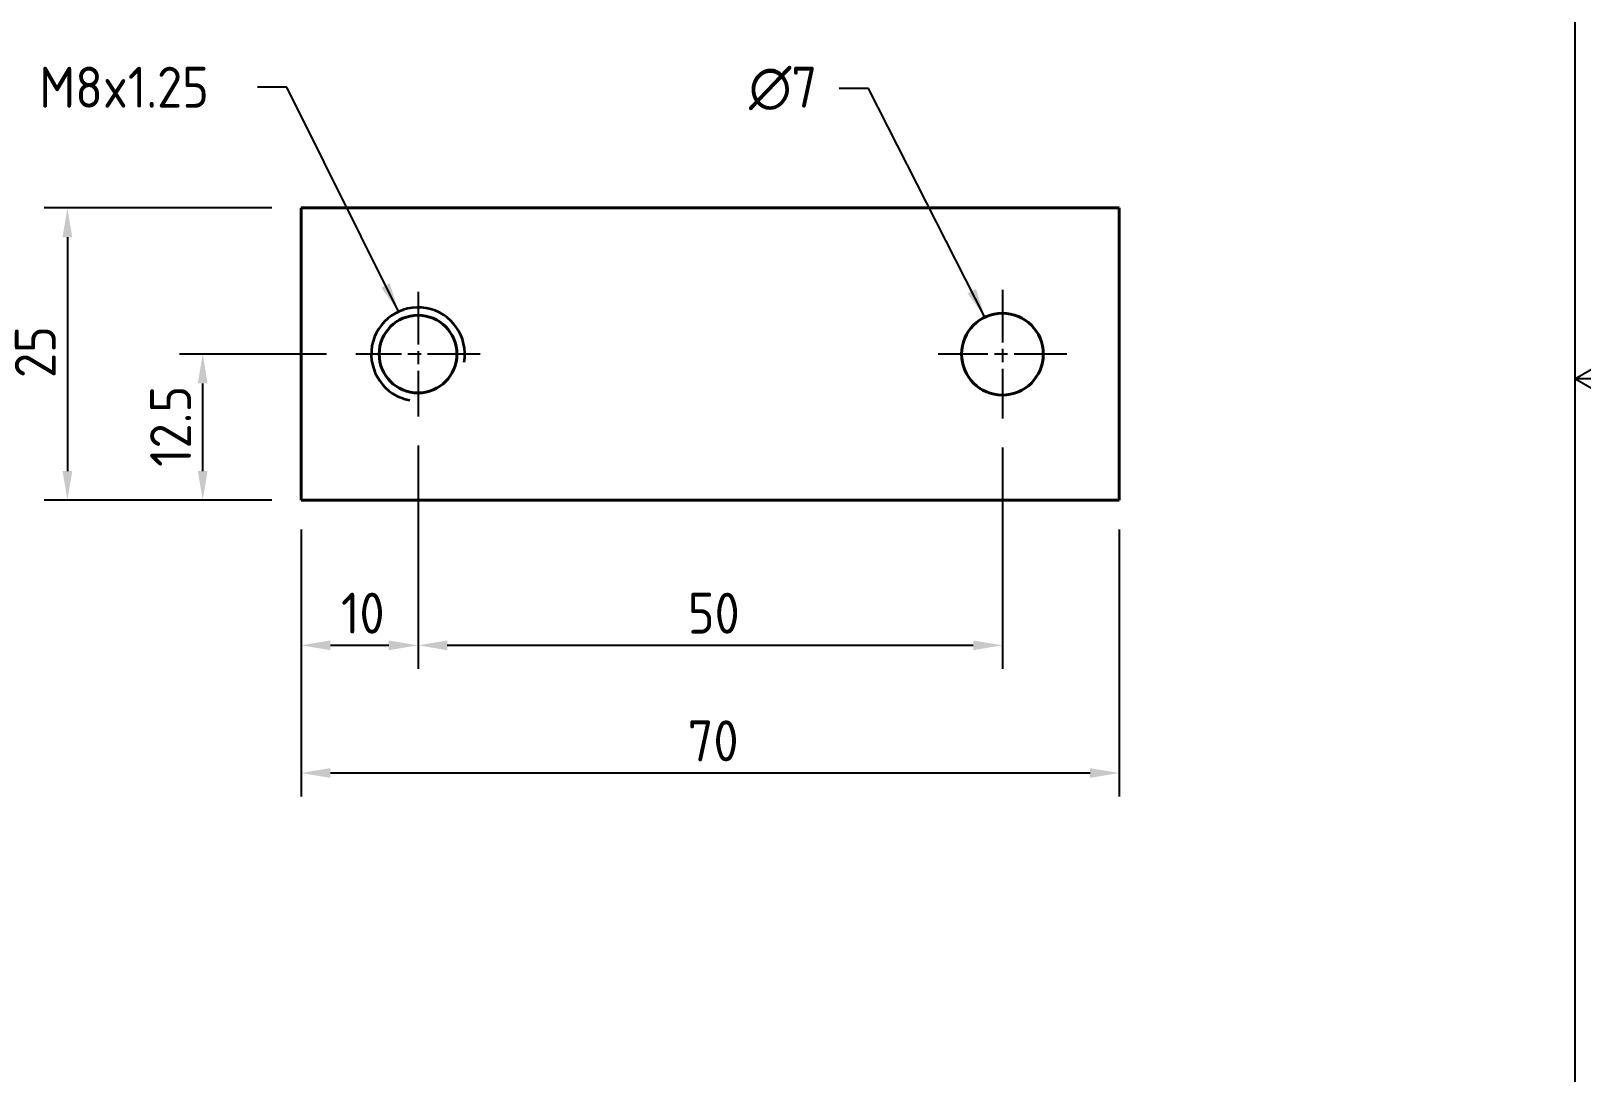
# Model space of a CAD drawing. Header units: millimetres. Extents: x 24815 to 36799, y -9299 to 5469.
# Drawn here: x 27784.5 to 27917.2, y -3889.6 to -3800.5 of the extents above; entities that cross this region are included whole.
import ezdxf

# ---------------------------------------------------------------- set-up
doc = ezdxf.new("R2010")
doc.units = ezdxf.units.MM
doc.linetypes.add('DPDM0486$0$CHAIN', pattern=[0.35429999999999995, 0.2362, -0.0295, 0.0591, -0.0295])
for name, color, linetype, lineweight in [('DPDM0486$0$가시적인 것(ISO)', 3, 'Continuous', 40), ('DPDM0486$0$가시적인 좁은 것(ISO)', 3, 'Continuous', 35), ('DPDM0486$0$경계(ISO)', 7, 'Continuous', 25), ('DPDM0486$0$기호(ISO)', 5, 'Continuous', 25), ('DPDM0486$0$중심 표식(ISO)', 1, 'Continuous', 25), ('DPDM0486$0$치수(ISO)', 2, 'Continuous', 25)]:
    doc.layers.add(name, color=color, linetype=linetype, lineweight=lineweight)
doc.styles.add('DPDM0486$0$치수 텍스트_PSTEK_POSCO', font='isocp.shx')
doc.dimstyles.new('DPDM0486$0$치수_PSTEK_POSCO', dxfattribs={"dimtxt": 3.5, "dimasz": 2.5, "dimexe": 2, "dimexo": 2.5, "dimgap": 1, "dimtad": 1, "dimrnd": 1e-08, "dimdsep": 46, "dimtxsty": 'DPDM0486$0$치수 텍스트_PSTEK_POSCO', "dimcen": 0.09, "dimdle": 10, "dimclrd": 7, "dimclre": 7, "dimclrt": 2, "dimadec": 1, "dimazin": 2, "dimtfac": 1, "dimtmove": 0, "dimatfit": 3, "dimfxl": 0, "dimtolj": 1, "dimlwd": -1, "dimlwe": -1, "dimarcsym": 0})
doc.dimstyles.new('DPDM0486$0$치수_PSTEK_POSCO$7', dxfattribs={"dimtxt": 3.5, "dimasz": 2.5, "dimexe": 2, "dimexo": 2.5, "dimgap": 1, "dimtad": 1, "dimrnd": 1e-08, "dimdsep": 46, "dimtxsty": 'DPDM0486$0$치수 텍스트_PSTEK_POSCO', "dimcen": 0.09, "dimdle": 10, "dimclrd": 7, "dimclre": 7, "dimclrt": 2, "dimadec": 1, "dimazin": 2, "dimtfac": 1, "dimtmove": 0, "dimatfit": 3, "dimfxl": 0, "dimtolj": 1, "dimlwd": -1, "dimlwe": -1, "dimarcsym": 0})

# ---------------------------------------------------------------- blocks, each defined once
blk = doc.blocks.new('DPDM0486$0$경계 Default Border')
at = {"layer": 'DPDM0486$0$경계(ISO)', "flags": 128}
for points in [[(10, 10), (10, 287.0000076293945), (200, 287.0000076293945), (200, 10), (10, 10)], [(210, 148.5000038146973), (200, 148.5000038146973), (205, 151.3867473602295), (205, 145.6132507324219), (200, 148.5000038146973)]]:
    blk.add_lwpolyline(points, dxfattribs=at)
blk = doc.blocks.new('*D748')
at = {"layer": 'Defpoints', "color": 0}
for p in [(27817.59671024304, -3833.482365296844), (27807.59671024304, -3840.658865296845), (27817.59671024304, -3853.068772890803)]:
    blk.add_point(p, dxfattribs=at)
at = {"layer": 'DPDM0486$0$치수(ISO)', "color": 7}
for p, q in [((27817.59671024304, -3835.982365296844), (27817.59671024304, -3855.068772890803)), ((27807.59671024304, -3843.158865296845), (27807.59671024304, -3855.068772890803)), ((27810.09671024304, -3853.068772890803), (27815.09671024304, -3853.068772890803))]:
    blk.add_line(p, q, dxfattribs=at)
for points in [[(27810.09671024304, -3852.652106224137), (27810.09671024304, -3853.48543955747), (27807.59671024304, -3853.068772890803)], [(27815.09671024304, -3852.652106224137), (27815.09671024304, -3853.48543955747), (27817.59671024304, -3853.068772890803)]]:
    blk.add_solid(points, dxfattribs=at)
at = {"layer": 'DPDM0486$0$치수(ISO)', "color": 2, "insert": (27811.01033229029, -3850.318772890803), "char_height": 3.5, "attachment_point": 4, "style": 'DPDM0486$0$치수 텍스트_PSTEK_POSCO'}
blk.add_mtext('\\A1;10', dxfattribs=at)
blk = doc.blocks.new('*D749')
at = {"layer": 'Defpoints', "color": 0}
for p in [(27817.59671024304, -3833.482365296844), (27867.59671024304, -3833.658865296845), (27867.59671024304, -3853.068772890803)]:
    blk.add_point(p, dxfattribs=at)
at = {"layer": 'DPDM0486$0$치수(ISO)', "color": 7}
for p, q in [((27817.59671024304, -3835.982365296844), (27817.59671024304, -3855.068772890803)), ((27867.59671024304, -3836.158865296845), (27867.59671024304, -3855.068772890803)), ((27820.09671024304, -3853.068772890803), (27865.09671024304, -3853.068772890803))]:
    blk.add_line(p, q, dxfattribs=at)
for points in [[(27820.09671024304, -3852.652106224137), (27820.09671024304, -3853.48543955747), (27817.59671024304, -3853.068772890803)], [(27865.09671024304, -3852.652106224137), (27865.09671024304, -3853.48543955747), (27867.59671024304, -3853.068772890803)]]:
    blk.add_solid(points, dxfattribs=at)
at = {"layer": 'DPDM0486$0$치수(ISO)', "color": 2, "insert": (27840.68033229029, -3850.318772890803), "char_height": 3.5, "attachment_point": 4, "style": 'DPDM0486$0$치수 텍스트_PSTEK_POSCO'}
blk.add_mtext('\\A1;50', dxfattribs=at)
blk = doc.blocks.new('*D750')
at = {"layer": 'Defpoints', "color": 0}
for p in [(27807.59671024304, -3840.658865296845), (27877.59671024304, -3840.658865296845), (27877.59671024304, -3863.987459246709)]:
    blk.add_point(p, dxfattribs=at)
at = {"layer": 'DPDM0486$0$치수(ISO)', "color": 7}
for p, q in [((27807.59671024304, -3843.158865296845), (27807.59671024304, -3865.987459246709)), ((27877.59671024304, -3843.158865296845), (27877.59671024304, -3865.987459246709)), ((27810.09671024304, -3863.987459246709), (27875.09671024304, -3863.987459246709))]:
    blk.add_line(p, q, dxfattribs=at)
for points in [[(27810.09671024304, -3863.570792580042), (27810.09671024304, -3864.404125913375), (27807.59671024304, -3863.987459246709)], [(27875.09671024304, -3863.570792580042), (27875.09671024304, -3864.404125913375), (27877.59671024304, -3863.987459246709)]]:
    blk.add_solid(points, dxfattribs=at)
at = {"layer": 'DPDM0486$0$치수(ISO)', "color": 2, "insert": (27840.67033229029, -3861.237459246709), "char_height": 3.5, "attachment_point": 4, "style": 'DPDM0486$0$치수 텍스트_PSTEK_POSCO'}
blk.add_mtext('\\A1;70', dxfattribs=at)
blk = doc.blocks.new('*D752')
at = {"layer": 'Defpoints', "color": 0}
for p in [(27799.17371195037, -3828.158865296845), (27812.27321024305, -3828.158865296845), (27807.59671024304, -3840.658865296845)]:
    blk.add_point(p, dxfattribs=at)
at = {"layer": 'DPDM0486$0$치수(ISO)', "color": 7}
for p, q in [((27809.77321024305, -3828.158865296845), (27797.17371195037, -3828.158865296845)), ((27799.17371195037, -3838.158865296845), (27799.17371195037, -3830.658865296845)), ((27805.09671024304, -3840.658865296845), (27797.17371195037, -3840.658865296845))]:
    blk.add_line(p, q, dxfattribs=at)
for points in [[(27798.75704528371, -3830.658865296845), (27799.59037861704, -3830.658865296845), (27799.17371195037, -3828.158865296845)], [(27798.75704528371, -3838.158865296845), (27799.59037861704, -3838.158865296845), (27799.17371195037, -3840.658865296845)]]:
    blk.add_solid(points, dxfattribs=at)
at = {"layer": 'DPDM0486$0$치수(ISO)', "color": 2, "insert": (27796.42336746219, -3837.80635267026), "char_height": 3.5, "attachment_point": 4, "rotation": 90, "style": 'DPDM0486$0$치수 텍스트_PSTEK_POSCO'}
blk.add_mtext('\\A1;12.5', dxfattribs=at)
blk = doc.blocks.new('*D753')
at = {"layer": 'Defpoints', "color": 0}
for p in [(27807.59671024304, -3815.658865296845), (27787.59671024304, -3840.658865296845), (27807.59671024304, -3840.658865296845)]:
    blk.add_point(p, dxfattribs=at)
at = {"layer": 'DPDM0486$0$치수(ISO)', "color": 7}
for p, q in [((27805.09671024304, -3815.658865296845), (27785.59671024304, -3815.658865296845)), ((27787.59671024304, -3818.158865296845), (27787.59671024304, -3838.158865296845)), ((27805.09671024304, -3840.658865296845), (27785.59671024304, -3840.658865296845))]:
    blk.add_line(p, q, dxfattribs=at)
for points in [[(27787.18004357638, -3818.158865296845), (27788.01337690971, -3818.158865296845), (27787.59671024304, -3815.658865296845)], [(27787.18004357638, -3838.158865296845), (27788.01337690971, -3838.158865296845), (27787.59671024304, -3840.658865296845)]]:
    blk.add_solid(points, dxfattribs=at)
at = {"layer": 'DPDM0486$0$치수(ISO)', "color": 2, "insert": (27784.84636575486, -3830.200791646638), "char_height": 3.5, "attachment_point": 4, "rotation": 90, "style": 'DPDM0486$0$치수 텍스트_PSTEK_POSCO'}
blk.add_mtext('\\A1;25', dxfattribs=at)

msp = doc.modelspace()

# ---------------------------------------------------------------- linework, layer by layer
at = {"layer": 'DPDM0486$0$가시적인 것(ISO)'}
for p, q in [((27807.59671024304, -3815.658865296845), (27807.59671024304, -3840.658865296845)), ((27877.59671024304, -3815.658865296845), (27807.59671024304, -3815.658865296845)), ((27877.59671024304, -3840.658865296845), (27877.59671024304, -3815.658865296845)), ((27807.59671024304, -3840.658865296845), (27877.59671024304, -3840.658865296845))]:
    msp.add_line(p, q, dxfattribs=at)
for centre, radius in [((27817.59671024304, -3828.158865296845), 3.3235), ((27867.59671024304, -3828.158865296845), 3.5)]:
    msp.add_circle(centre, radius, dxfattribs=at)
at = {"layer": 'DPDM0486$0$가시적인 좁은 것(ISO)'}
msp.add_arc((27817.59671024304, -3828.158865296845), 4, 349.9999999999882, 259.9999999999415, dxfattribs=at)
at = {"layer": 'DPDM0486$0$중심 표식(ISO)', "linetype": 'DPDM0486$0$CHAIN', "ltscale": 19.05165100097656}
for p, q in [((27817.59671024304, -3822.835365296844), (27817.59671024304, -3833.482365296844)), ((27867.59671024304, -3822.658865296845), (27867.59671024304, -3833.658865296845)), ((27822.92021024305, -3828.158865296845), (27812.27321024305, -3828.158865296845)), ((27873.09671024304, -3828.158865296845), (27862.09671024304, -3828.158865296845))]:
    msp.add_line(p, q, dxfattribs=at)

# ---------------------------------------------------------------- block references
msp.add_blockref('DPDM0486$0$경계 Default Border', (27716.56403426444, -3978.772951291523))

# ---------------------------------------------------------------- texts
at = {"layer": 'DPDM0486$0$기호(ISO)', "color": 2, "char_height": 3.499999940395355, "attachment_point": 4, "line_spacing_factor": 0.612500011920929, "style": 'DPDM0486$0$치수 텍스트_PSTEK_POSCO'}
for s, insert, width in [('{M8x1.25}', (27785.19127910179, -3805.327666093643), 17.6792128443718), ('{\\fAIGDT|b0|i0;\\H3.5000;n\\fisocp|b0|i0;\\H3.5000;7}', (27845.91822403832, -3805.43661099014), 6.712837305665023)]:
    msp.add_mtext(s, dxfattribs=dict(at, insert=insert, width=width))

# ---------------------------------------------------------------- dimensions: what is measured, and where the dimension line sits
at = {"layer": 'DPDM0486$0$치수(ISO)', "color": 7}
for base, p1, p2, angle, picture, middle in [((27787.59671024304, -3840.658865296845), (27807.59671024304, -3815.658865296845), (27807.59671024304, -3840.658865296845), 90, '*D753', (27787.59671024304, -3828.158865296845)), ((27799.17371195037, -3828.158865296845), (27807.59671024304, -3840.658865296845), (27812.27321024305, -3828.158865296845), 270, '*D752', (27799.17371195037, -3834.408865296845)), ((27817.59671024304, -3853.068772890803), (27807.59671024304, -3840.658865296845), (27817.59671024304, -3833.482365296844), 180, '*D748', (27812.58671024305, -3853.068772890803)), ((27867.59671024304, -3853.068772890803), (27817.59671024304, -3833.482365296844), (27867.59671024304, -3833.658865296845), 180, '*D749', (27842.60671024305, -3853.068772890803)), ((27877.59671024304, -3863.987459246709), (27807.59671024304, -3840.658865296845), (27877.59671024304, -3840.658865296845), 180, '*D750', (27842.59671024304, -3863.987459246709))]:
    dim = msp.add_linear_dim(base=base, p1=p1, p2=p2, angle=angle, dimstyle='DPDM0486$0$치수_PSTEK_POSCO', override={"dimdec": 2, "dimtp": 0, "dimtm": -0, "dimtdec": 2, "dimtofl": 0, "dimatfit": 1}, dxfattribs=at)
    dim.commit()
    dim.dimension.update_dxf_attribs({"geometry": picture, "text_midpoint": middle, "dimtype": 160})

# ---------------------------------------------------------------- leaders
at = {"layer": 'DPDM0486$0$기호(ISO)', "color": 7, "annotation_type": 0, "has_hookline": 1, "hookline_direction": 1}
for points, text_width in [([(27815.93103526607, -3824.522173548693), (27806.37049194616, -3805.327666093643), (27803.87049194616, -3805.327666093643)], 14.84497449402218), ([(27866.10315250626, -3824.993539833815), (27856.13106134399, -3805.43661099014), (27853.63106134399, -3805.43661099014)], 5.969700360549668)]:
    msp.add_leader(points, dimstyle='DPDM0486$0$치수_PSTEK_POSCO$7', override={"dimtad": 0}, dxfattribs=dict(at, text_width=text_width))

doc.saveas('drawing.dxf')
